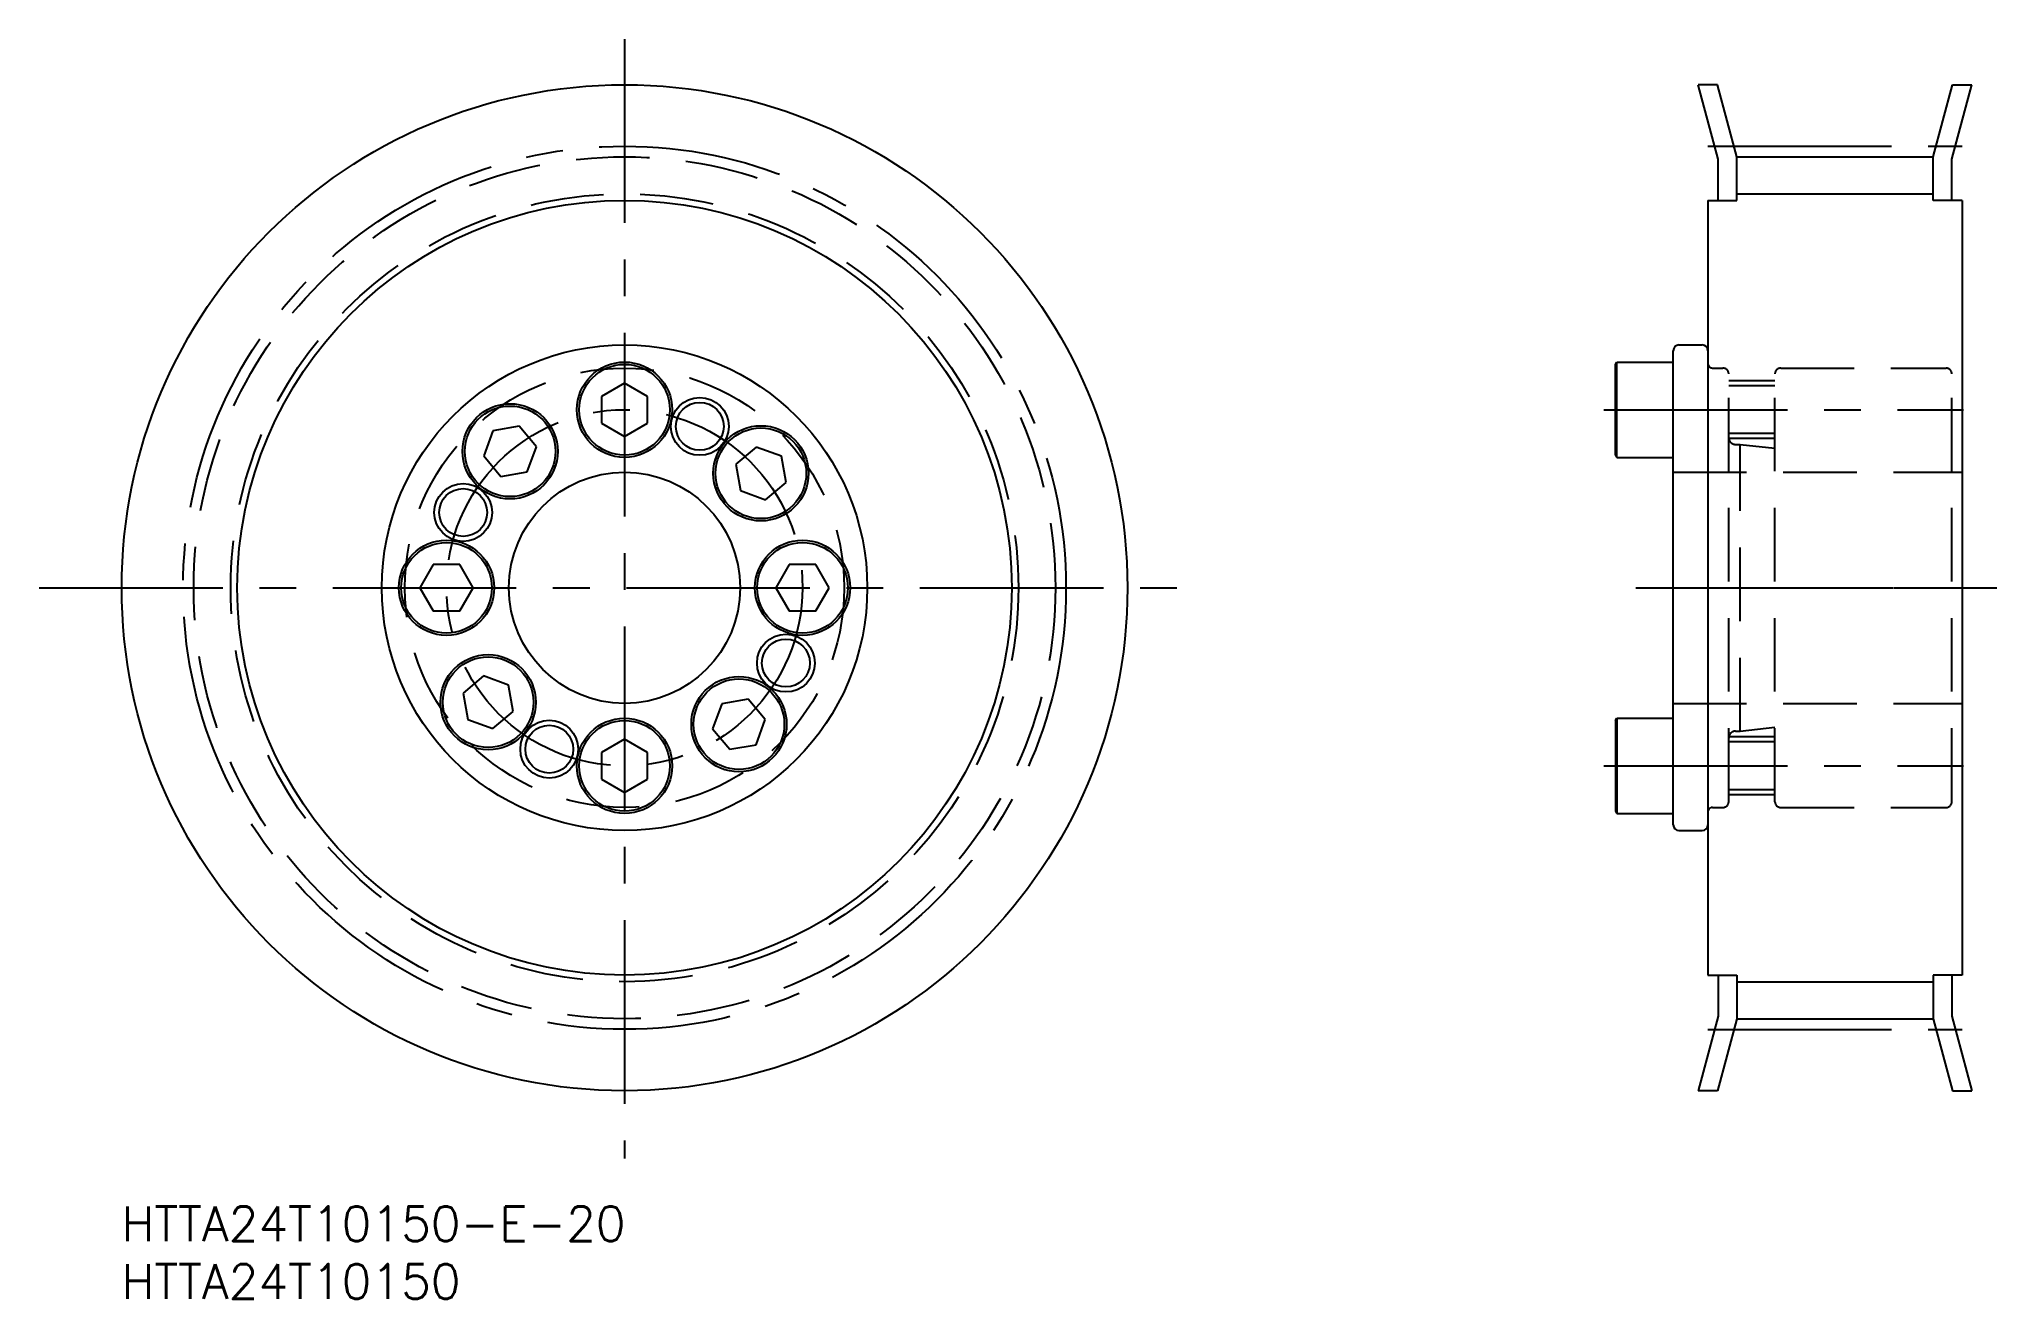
# Model space of a CAD drawing. Extents: x -7 to 162, y -8 to 101.
import ezdxf

# ---------------------------------------------------------------- set-up
doc = ezdxf.new("R2010")
doc.units = 0
doc.header["$LTSCALE"] = 0.5
doc.linetypes.add('CENTER', pattern=[50.8, 31.75, -6.35, 6.35, -6.35])
doc.linetypes.add('DASHED', pattern=[19.05, 12.7, -6.35])
for name, color, linetype in [('MSM_CENTER', 1, 'CENTER'), ('MSM_CONTINUOUS', 7, 'CONTINUOUS'), ('MSM_DASHED', 4, 'DASHED'), ('MSM_NARROW', 5, 'CONTINUOUS'), ('MSM_PART_NUMBER', 7, 'CONTINUOUS')]:
    doc.layers.add(name, color=color, linetype=linetype)
doc.styles.get("Standard").update_dxf_attribs({"font": 'txt.shx', "height": 3, "bigfont": 'bigfont.shx'})

# ---------------------------------------------------------------- blocks, each defined once
blk = doc.blocks.new('*U2')
at = {"layer": 'MSM_PART_NUMBER'}
blk.add_text('HTTA24T10150-E-20', height=3, dxfattribs=at).set_placement((0, -3))
blk = doc.blocks.new('*U3')
at = {"layer": 'MSM_PART_NUMBER'}
blk.add_text('HTTA24T10150', height=3, dxfattribs=at).set_placement((0, -8))

msp = doc.modelspace()

# ---------------------------------------------------------------- linework, layer by layer
at = {"layer": 'MSM_CENTER'}
for p, q in [((43.5, 100.95), (43.5, 4.15)), ((137.22, 91.69), (159.22, 91.69)), ((128.22, 68.9), (159.32, 68.9)), ((-7.14, 53.5), (93.3, 53.5)), ((131, 53.5), (162.22, 53.5)), ((134.22, 53.5), (162.22, 53.5)), ((128.22, 38.1), (159.32, 38.1)), ((137.22, 15.3), (159.22, 15.3))]:
    msp.add_line(p, q, dxfattribs=at)
for radius in [38.19, 15.4]:
    msp.add_circle((43.5, 53.5), radius, dxfattribs=at)
at = {"layer": 'MSM_CONTINUOUS'}
for p, q in [((138.12, 90.56), (136.39, 97)), ((138.05, 97), (136.39, 97)), ((139.72, 90.77), (138.05, 97)), ((156.72, 90.77), (158.38, 97)), ((158.32, 90.56), (160.04, 97)), ((158.38, 97), (160.04, 97)), ((138.12, 87), (138.12, 90.56)), ((139.72, 87), (139.72, 90.77)), ((139.72, 90.77), (156.72, 90.77)), ((156.72, 87), (156.72, 90.77)), ((158.32, 87), (158.32, 90.56)), ((137.22, 87), (137.22, 20)), ((137.22, 87), (139.72, 87)), ((159.22, 87), (156.72, 87)), ((159.22, 87), (159.22, 20)), ((129.22, 72.82), (129.33, 73.02)), ((129.33, 73.02), (134.22, 73.02)), ((129.33, 64.77), (129.33, 73.02)), ((134.22, 33), (134.22, 74)), ((134.72, 74.5), (136.72, 74.5)), ((43.5, 71.21), (41.5, 70.05)), ((45.5, 70.05), (43.5, 71.21)), ((129.22, 64.98), (129.22, 72.82)), ((41.5, 70.05), (41.5, 67.75)), ((44.5, 70.63), (44.5, 70.63)), ((45, 70.34), (45, 70.34)), ((45.5, 67.75), (45.5, 70.05)), ((41.5, 67.75), (43.5, 66.59)), ((43.5, 66.59), (45.5, 67.75)), ((32.12, 67.07), (31.33, 64.9)), ((34.39, 67.47), (32.12, 67.07)), ((35.88, 65.7), (34.39, 67.47)), ((31.33, 64.9), (32.81, 63.13)), ((35.09, 63.53), (35.88, 65.7)), ((54.9, 65.67), (53.13, 64.19)), ((57.07, 64.88), (54.9, 65.67)), ((57.47, 62.61), (57.07, 64.88)), ((129.22, 64.98), (129.33, 64.77)), ((129.33, 64.77), (134.22, 64.77)), ((32.81, 63.13), (35.09, 63.53)), ((53.13, 64.19), (53.53, 61.91)), ((53.53, 61.91), (55.7, 61.12)), ((55.7, 61.12), (57.47, 62.61)), ((26.95, 55.5), (25.79, 53.5)), ((29.25, 55.5), (26.95, 55.5)), ((30.41, 53.5), (29.25, 55.5)), ((57.75, 55.5), (56.59, 53.5)), ((60.05, 55.5), (57.75, 55.5)), ((61.21, 53.5), (60.05, 55.5)), ((25.79, 53.5), (26.95, 51.5)), ((29.25, 51.5), (30.41, 53.5)), ((56.59, 53.5), (57.75, 51.5)), ((60.05, 51.5), (61.21, 53.5)), ((26.95, 51.5), (29.25, 51.5)), ((57.75, 51.5), (60.05, 51.5)), ((31.3, 45.88), (29.53, 44.39)), ((33.47, 45.09), (31.3, 45.88)), ((29.53, 44.39), (29.93, 42.12)), ((33.87, 42.81), (33.47, 45.09)), ((32.1, 41.33), (33.87, 42.81)), ((51.91, 43.47), (51.12, 41.3)), ((54.19, 43.87), (51.91, 43.47)), ((55.67, 42.1), (54.19, 43.87)), ((29.93, 42.12), (32.1, 41.33)), ((51.12, 41.3), (52.61, 39.53)), ((54.88, 39.93), (55.67, 42.1)), ((129.22, 42.02), (129.33, 42.22)), ((129.22, 42.02), (129.22, 34.18)), ((129.33, 42.22), (134.22, 42.22)), ((129.33, 42.22), (129.33, 33.97)), ((43.5, 40.41), (41.5, 39.25)), ((41.5, 39.25), (41.5, 36.95)), ((45.5, 39.25), (43.5, 40.41)), ((45.5, 36.95), (45.5, 39.25)), ((52.61, 39.53), (54.88, 39.93)), ((41.5, 36.95), (43.5, 35.79)), ((43.5, 35.79), (45.5, 36.95)), ((129.22, 34.18), (129.33, 33.97)), ((129.33, 33.97), (134.22, 33.97)), ((134.72, 32.5), (136.72, 32.5)), ((137.22, 20), (139.72, 20)), ((138.12, 20), (138.12, 16.44)), ((139.72, 20), (139.72, 16.22)), ((156.72, 20), (156.72, 16.22)), ((159.22, 20), (156.72, 20)), ((158.32, 20), (158.32, 16.44)), ((138.12, 16.44), (136.39, 10)), ((139.72, 16.22), (138.05, 10)), ((139.72, 16.22), (156.72, 16.22)), ((156.72, 16.22), (158.38, 10)), ((158.32, 16.44), (160.04, 10)), ((138.05, 10), (136.39, 10)), ((158.38, 10), (160.04, 10))]:
    msp.add_line(p, q, dxfattribs=at)
for centre, radius in [((43.5, 53.5), 43.5), ((43.5, 53.5), 33.5), ((43.5, 53.5), 21), ((43.5, 68.9), 4.12), ((43.5, 68.9), 3.92), ((50.01, 67.46), 2.07), ((33.6, 65.3), 4.12), ((33.6, 65.3), 3.92), ((55.3, 63.4), 4.12), ((55.3, 63.4), 3.92), ((43.5, 53.5), 10), ((29.54, 60.01), 2.07), ((28.1, 53.5), 4.12), ((58.9, 53.5), 4.12), ((28.1, 53.5), 3.92), ((58.9, 53.5), 3.92), ((31.7, 43.6), 4.12), ((31.7, 43.6), 3.92), ((57.46, 46.99), 2.07), ((53.4, 41.7), 4.12), ((53.4, 41.7), 3.92), ((36.99, 39.54), 2.07), ((43.5, 38.1), 4.12), ((43.5, 38.1), 3.92)]:
    msp.add_circle(centre, radius, dxfattribs=at)
for centre, start, end in [((134.72, 74), 90, 180), ((136.72, 74), 0, 90), ((134.72, 33), 180, 270), ((136.72, 33), 270, 0)]:
    msp.add_arc(centre, 0.5, start, end, dxfattribs=at)
at = {"layer": 'MSM_DASHED'}
for p, q in [((137.63, 72.5), (138.52, 72.5)), ((139.02, 35), (139.02, 72)), ((143.02, 71.4), (139.02, 71.4)), ((143.02, 35), (143.02, 72)), ((143.52, 72.5), (157.82, 72.5)), ((158.32, 35), (158.32, 72)), ((143.02, 70.97), (139.02, 70.97)), ((143.02, 66.83), (139.02, 66.83)), ((143.02, 66.4), (139.02, 66.4)), ((139.62, 65.9), (140.02, 65.9)), ((140.02, 41.1), (140.02, 65.9)), ((140.02, 65.9), (143.02, 65.57)), ((134.22, 63.5), (159.22, 63.5)), ((134.22, 43.5), (159.22, 43.5)), ((139.62, 41.1), (140.02, 41.1)), ((140.02, 41.1), (143.02, 41.43)), ((143.02, 40.6), (139.02, 40.6)), ((143.02, 40.17), (139.02, 40.17)), ((143.02, 36.03), (139.02, 36.03)), ((143.02, 35.6), (139.02, 35.6)), ((137.63, 34.5), (138.52, 34.5)), ((143.52, 34.5), (157.82, 34.5))]:
    msp.add_line(p, q, dxfattribs=at)
for radius in [37.27, 34.07, 19]:
    msp.add_circle((43.5, 53.5), radius, dxfattribs=at)
for centre, radius, start, end in [((137.63, 72.91), 0.41, 180, 270), ((138.52, 72), 0.5, 0, 90), ((143.52, 72), 0.5, 90, 180), ((157.82, 72), 0.5, 0, 90), ((139.62, 66.5), 0.6, 180.0007, 270), ((139.62, 40.5), 0.6, 90, 179.9993), ((137.63, 34.09), 0.41, 90, 180), ((138.52, 35), 0.5, 270, 0), ((143.52, 35), 0.5, 180, 270), ((157.82, 35), 0.5, 270, 0)]:
    msp.add_arc(centre, radius, start, end, dxfattribs=at)
at = {"layer": 'MSM_NARROW'}
for p, q in [((139.72, 87.57), (156.72, 87.57)), ((139.72, 19.42), (156.72, 19.42))]:
    msp.add_line(p, q, dxfattribs=at)
for centre in [(50.01, 67.46), (29.54, 60.01), (57.46, 46.99), (36.99, 39.54)]:
    msp.add_circle(centre, 2.5, dxfattribs=at)

# ---------------------------------------------------------------- block references
at = {"layer": 'MSM_CONTINUOUS'}
for name in ['*U2', '*U3']:
    msp.add_blockref(name, (0, 0), dxfattribs=at)

doc.saveas('drawing.dxf')
